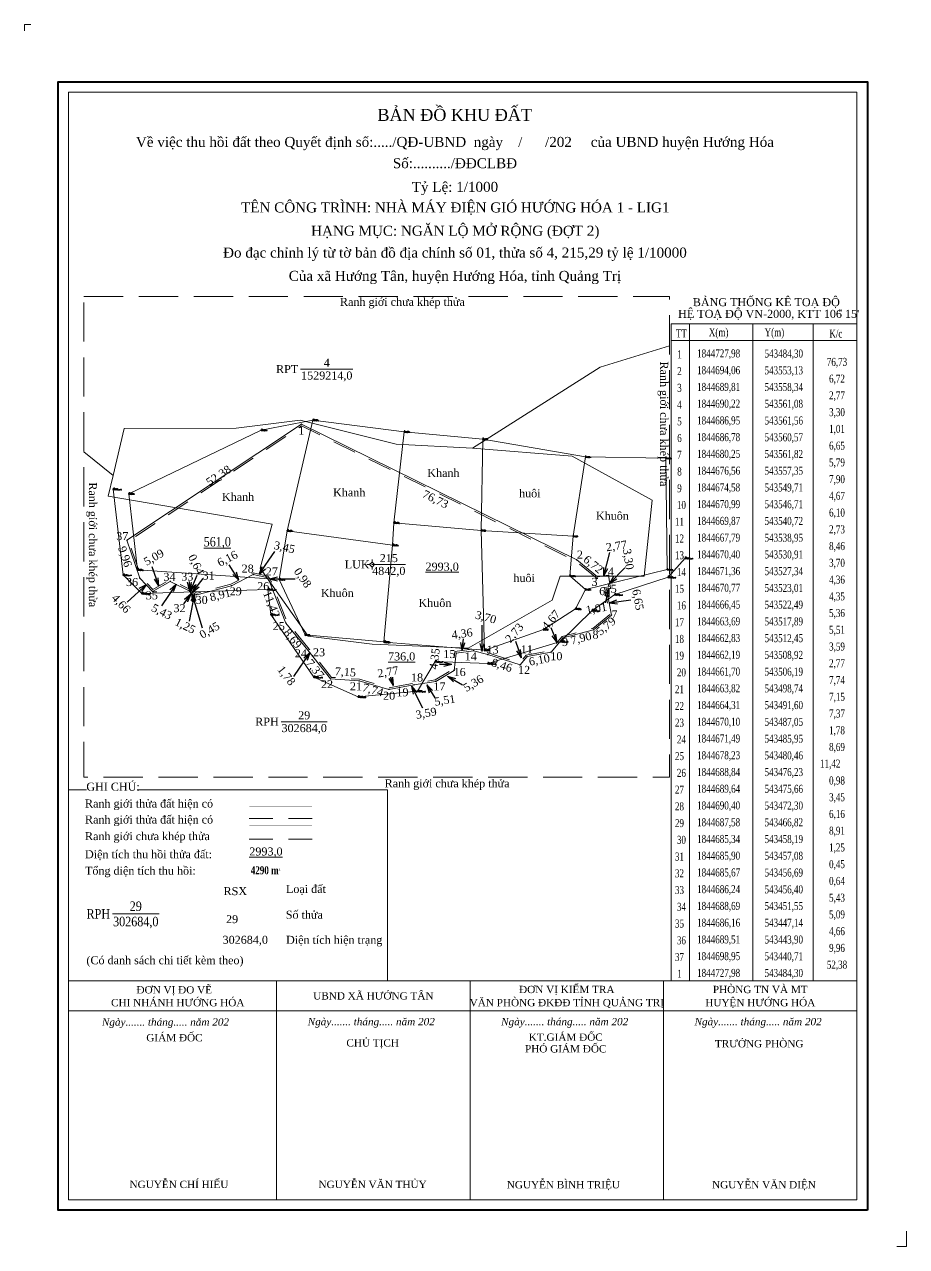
# Model space of a CAD drawing. Header units: metres. Extents: x 543415 to 543636, y 1844522 to 1844828.
import ezdxf
from ezdxf.enums import TextEntityAlignment as Align

# ---------------------------------------------------------------- set-up
doc = ezdxf.new("R2010")
doc.units = ezdxf.units.M
doc.header["$MEASUREMENT"] = 0
doc.linetypes.add('DGN Style 2', pattern=[9.806039, 5.883624, -3.922416])
doc.linetypes.add('DGN Style 3', pattern=[13.728455, 9.806039, -3.922416])
for name, color, linetype in [('Desp', 3, 'Continuous'), ('diem', 7, 'Continuous'), ('Elev', 1, 'Continuous'), ('Point', 2, 'Continuous')]:
    doc.layers.add(name, color=color, linetype=linetype)
for name, color, linetype, lineweight in [('Level 1', 7, 'Continuous', 0), ('Level 10', 7, 'Continuous', 0), ('Level 11', 7, 'Continuous', 0), ('Level 13', 7, 'Continuous', 0), ('Level 16', 7, 'Continuous', 0), ('Level 18', 7, 'Continuous', 0), ('Level 2', 7, 'Continuous', 0), ('Level 20', 7, 'Continuous', 0), ('Level 30', 7, 'Continuous', 0), ('Level 4', 7, 'Continuous', 0), ('Level 5', 7, 'Continuous', 0), ('Level 59', 7, 'Continuous', 0), ('Level 6', 7, 'Continuous', 0)]:
    doc.layers.add(name, color=color, linetype=linetype, lineweight=lineweight)
doc.styles.add('chu', font='Simplex')
doc.styles.get("Standard").update_dxf_attribs({"font": '', "height": 0.0015})
doc.styles.add('Style-Times New Roman', font='TIMES.TTF', dxfattribs={"width": 0.75})
doc.styles.add('Style-Times New Roman IF', font='TIMESI.TTF')
doc.styles.get('Standard').set_extended_font_data('.VnCourier NewH')
doc.dimstyles.get("Standard").update_dxf_attribs({"dimtxt": 0.18, "dimasz": 0.18, "dimexe": 0.18, "dimexo": 0.0625, "dimgap": 0.09, "dimtad": 0, "dimtih": 1, "dimtoh": 1, "dimdec": 4, "dimzin": 0, "dimdsep": 46, "dimtxsty": 'Standard', "dimcen": 0.09, "dimadec": 0, "dimazin": 0, "dimtfac": 1, "dimtdec": 4, "dimtofl": 0, "dimtmove": 0, "dimatfit": 3, "dimfxl": 0, "dimtolj": 1, "dimtzin": 0, "dimarcsym": 0})

# ---------------------------------------------------------------- blocks, each defined once
blk = doc.blocks.new('CENTRD_1')
at = {"layer": 'Level 11', "linetype": 'Continuous', "lineweight": 0}
h = blk.add_hatch(color=1, dxfattribs=at)
edge = h.paths.add_edge_path()
edge.add_arc((0, 0), 1.5, 0, 360)
at = {"layer": 'Level 11', "color": 1, "linetype": 'Continuous', "lineweight": 0}
for p, q in [((0, 6.2), (-6.3, 0)), ((0, 12.5), (0, 6.2)), ((6.2, 0), (0, 6.2)), ((-6.3, 0), (-12.5, 0)), ((-6.3, 0), (0, -6.3)), ((0, -6.3), (6.2, 0)), ((0, -6.3), (0, -12.5)), ((12.5, 0), (6.2, 0))]:
    blk.add_line(p, q, dxfattribs=at)
blk = doc.blocks.new('N_THUA_81')
at = {"layer": 'Level 13', "color": 2, "linetype": 'Continuous'}
blk.add_line((-4.57, 0), (6.94, 0), dxfattribs=at)
at = {"layer": 'Level 13', "color": 5, "linetype": 'Continuous', "style": 'Style-Times New Roman'}
blk.add_text('29', height=2, dxfattribs=at).set_placement((1.18, 1.6), align=Align.MIDDLE_CENTER)
at = {"layer": 'Level 2', "color": 3, "linetype": 'Continuous', "style": 'Style-Times New Roman'}
blk.add_text('RPH', height=2, dxfattribs=at).set_placement((-5.17, 0), align=Align.MIDDLE_RIGHT)
at = {"layer": 'Level 4', "color": 1, "linetype": 'Continuous', "style": 'Style-Times New Roman'}
blk.add_text('302684,0', height=2, dxfattribs=at).set_placement((1.18, -1.6), align=Align.MIDDLE_CENTER)
blk = doc.blocks.new('N_THUA_102')
at = {"layer": 'Level 13', "color": 2, "linetype": 'Continuous'}
blk.add_line((-2, 0), (6.41, 0), dxfattribs=at)
at = {"layer": 'Level 13', "color": 5, "linetype": 'Continuous', "style": 'Style-Times New Roman'}
blk.add_text('215', height=2, dxfattribs=at).set_placement((2.2, 1.6), align=Align.MIDDLE_CENTER)
at = {"layer": 'Level 2', "color": 3, "linetype": 'Continuous', "style": 'Style-Times New Roman'}
blk.add_text('LUK', height=2, dxfattribs=at).set_placement((-2.6, 0), align=Align.MIDDLE_RIGHT)
at = {"layer": 'Level 4', "color": 1, "linetype": 'Continuous', "style": 'Style-Times New Roman'}
blk.add_text('4842,0', height=2, dxfattribs=at).set_placement((2.2, -1.6), align=Align.MIDDLE_CENTER)
blk = doc.blocks.new('N_THUA_103')
at = {"layer": 'Level 13', "color": 2, "linetype": 'Continuous'}
blk.add_line((-6.23, 0), (6.84, 0), dxfattribs=at)
at = {"layer": 'Level 13', "color": 5, "linetype": 'Continuous', "style": 'Style-Times New Roman'}
blk.add_text('4', height=2, dxfattribs=at).set_placement((0.3, 1.6), align=Align.MIDDLE_CENTER)
at = {"layer": 'Level 2', "color": 3, "linetype": 'Continuous', "style": 'Style-Times New Roman'}
blk.add_text('RPT', height=2, dxfattribs=at).set_placement((-6.83, 0), align=Align.MIDDLE_RIGHT)
at = {"layer": 'Level 4', "color": 1, "linetype": 'Continuous', "style": 'Style-Times New Roman'}
blk.add_text('1529214,0', height=2, dxfattribs=at).set_placement((0.3, -1.6), align=Align.MIDDLE_CENTER)
blk = doc.blocks.new('TerminatorOpen_0.5')
at = {"color": 0, "linetype": 'ByBlock', "lineweight": -2}
for q in [(-1, 0.25), (-1, 0), (-1, -0.25)]:
    blk.add_line((0, 0), q, dxfattribs=at)
blk = doc.blocks.new('*U117')
at = {"layer": 'Level 5', "color": 5, "linetype": 'Continuous', "style": 'Style-Times New Roman'}
blk.add_text('%%u561,0%%U', height=9.164, dxfattribs=at).set_placement((-12.1, -2.3))
at = {"layer": 'Level 6', "color": 5, "linetype": 'Continuous', "style": 'Style-Times New Roman'}
blk.add_text('%%u561,0%%U', height=9.164, dxfattribs=at).set_placement((-12.1, -2.3))
blk = doc.blocks.new('*U118')
at = {"layer": 'Level 5', "color": 5, "linetype": 'Continuous', "style": 'Style-Times New Roman'}
blk.add_text('%%u736,0%%U', height=2, dxfattribs=at).set_placement((-2.33, -0.66))
at = {"layer": 'Level 6', "color": 5, "linetype": 'Continuous', "style": 'Style-Times New Roman'}
blk.add_text('%%u736,0%%U', height=2, dxfattribs=at).set_placement((-2.33, -0.66))
blk = doc.blocks.new('*U119')
at = {"layer": 'Level 5', "color": 5, "linetype": 'Continuous', "style": 'Style-Times New Roman'}
blk.add_text('%%u2993,0%%U', height=2, dxfattribs=at).set_placement((-2.85, -0.66))
at = {"layer": 'Level 6', "color": 5, "linetype": 'Continuous', "style": 'Style-Times New Roman'}
blk.add_text('%%u2993,0%%U', height=2, dxfattribs=at).set_placement((-2.85, -0.66))
blk = doc.blocks.new('*U120')
at = {"layer": 'Level 59', "color": 5, "linetype": 'Continuous', "lineweight": 0}
for p, q in [((-23.24, 78.38), (23.24, 78.38)), ((-23.24, 78.38), (-23.24, -85.79)), ((-18.59, 78.38), (-18.59, -85.79)), ((-2.77, 78.38), (-2.77, -85.79)), ((12.32, 78.38), (12.32, -85.79)), ((23.24, 78.38), (23.24, -85.79)), ((-23.24, 74.2), (23.24, 74.2)), ((-23.24, -85.79), (23.24, -85.79))]:
    blk.add_line(p, q, dxfattribs=at)
at = {"layer": 'Level 59', "color": 7, "linetype": 'Continuous', "lineweight": 0, "style": 'Style-Times New Roman'}
for s, height, p in [("HỆ TOẠ ĐỘ VN-2000, KTT 106 15'", 2, (-21.46, 81.87)), ('BẢNG THỐNG KÊ TOẠ ĐỘ', 2, (-17.79, 84.79)), ('o', 1, (18.78, 82.31))]:
    blk.add_text(s, height=height, dxfattribs=at).set_placement(p, align=Align.TOP_LEFT)
at = {"layer": 'Level 59', "color": 5, "linetype": 'Continuous', "lineweight": 0, "char_height": 2, "attachment_point": 5, "line_spacing_factor": 0.603865, "style": 'Style-Times New Roman'}
for s, insert in [(' TT', (-20.92, 75.96)), (' X(m)', (-11.62, 75.96)), (' Y(m)', (2.32, 75.96)), ('K/c', (17.96, 75.93)), (' 1', (-21.41, 70.75)), (' 1844727,98', (-11.62, 70.75)), (' 543484,30', (4.66, 70.72)), (' 2', (-21.41, 66.56)), (' 1844694,06', (-11.62, 66.56)), (' 543553,13', (4.66, 66.53)), (' 76,73', (17.96, 68.63)), (' 6,72', (17.96, 64.44)), (' 3', (-21.41, 62.38)), (' 1844689,81', (-11.62, 62.38)), (' 543558,34', (4.66, 62.35)), (' 2,77', (17.96, 60.26)), (' 4', (-21.41, 58.2)), (' 1844690,22', (-11.62, 58.2)), (' 543561,08', (4.66, 58.17)), (' 5', (-21.41, 54.01)), (' 1844686,95', (-11.62, 54.01)), (' 543561,56', (4.66, 53.98)), (' 3,30', (17.96, 56.08)), (' 1,01', (17.96, 51.89)), (' 6', (-21.41, 49.83)), (' 1844686,78', (-11.62, 49.83)), (' 543560,57', (4.66, 49.8)), (' 6,65', (17.96, 47.71)), (' 7', (-21.41, 45.65)), (' 1844680,25', (-11.62, 45.65)), (' 543561,82', (4.66, 45.62)), (' 5,79', (17.96, 43.53)), (' 8', (-21.41, 41.46)), (' 1844676,56', (-11.62, 41.46)), (' 543557,35', (4.66, 41.44)), (' 7,90', (17.96, 39.34)), (' 9', (-21.41, 37.28)), (' 1844674,58', (-11.62, 37.28)), (' 543549,71', (4.66, 37.25)), (' 10', (-20.92, 33.1)), (' 1844670,99', (-11.62, 33.1)), (' 543546,71', (4.66, 33.07)), (' 4,67', (17.96, 35.16)), (' 6,10', (17.96, 30.98)), (' 11', (-21.41, 28.91)), (' 1844669,87', (-11.62, 28.91)), (' 543540,72', (4.66, 28.89)), (' 2,73', (17.96, 26.79)), (' 12', (-21.41, 24.73)), (' 1844667,79', (-11.62, 24.73)), (' 543538,95', (4.66, 24.7)), (' 13', (-21.41, 20.55)), (' 1844670,40', (-11.62, 20.55)), (' 543530,91', (4.66, 20.52)), (' 8,46', (17.96, 22.61)), (' 3,70', (17.96, 18.43)), (' 14', (-20.92, 16.36)), (' 1844671,36', (-11.62, 16.36)), (' 543527,34', (4.66, 16.34)), (' 4,36', (17.96, 14.24)), (' 15', (-21.41, 12.18)), (' 1844670,77', (-11.62, 12.18)), (' 543523,01', (4.66, 12.15)), (' 1844666,45', (-11.62, 8)), (' 543522,49', (4.66, 7.97)), (' 4,35', (17.96, 10.06)), (' 16', (-20.92, 8)), (' 5,36', (17.96, 5.88)), (' 17', (-21.41, 3.81)), (' 1844663,69', (-11.62, 3.81)), (' 543517,89', (4.66, 3.79)), (' 18', (-21.41, -0.37)), (' 1844662,83', (-11.62, -0.37)), (' 543512,45', (4.66, -0.4)), (' 5,51', (17.96, 1.69)), (' 3,59', (17.96, -2.49)), (' 19', (-21.41, -4.55)), (' 1844662,19', (-11.62, -4.55)), (' 543508,92', (4.66, -4.58)), (' 2,77', (17.96, -6.67)), (' 20', (-20.92, -8.74)), (' 1844661,70', (-11.62, -8.74)), (' 543506,19', (4.66, -8.76)), (' 21', (-21.41, -12.92)), (' 1844663,82', (-11.62, -12.92)), (' 543498,74', (4.66, -12.95)), (' 7,74', (17.96, -10.86)), (' 7,15', (17.96, -15.04)), (' 22', (-21.41, -17.1)), (' 1844664,31', (-11.62, -17.1)), (' 543491,60', (4.66, -17.13)), (' 7,37', (17.96, -19.22)), (' 23', (-21.41, -21.29)), (' 1844670,10', (-11.62, -21.29)), (' 543487,05', (4.66, -21.31)), (' 1844671,49', (-11.62, -25.47)), (' 543485,95', (4.66, -25.5)), (' 1,78', (17.96, -23.41)), (' 24', (-20.92, -25.47)), (' 8,69', (17.96, -27.59)), (' 25', (-21.41, -29.65)), (' 1844678,23', (-11.62, -29.65)), (' 543480,46', (4.66, -29.68)), (' 11,42', (16.27, -31.74)), (' 26', (-20.92, -33.84)), (' 1844688,84', (-11.62, -33.84)), (' 543476,23', (4.66, -33.86)), (' 0,98', (17.96, -35.96)), (' 27', (-21.41, -38.02)), (' 1844689,64', (-11.62, -38.02)), (' 543475,66', (4.66, -38.05)), (' 3,45', (17.96, -40.14)), (' 28', (-21.41, -42.2)), (' 1844690,40', (-11.62, -42.2)), (' 543472,30', (4.66, -42.23)), (' 29', (-21.41, -46.39)), (' 1844687,58', (-11.62, -46.39)), (' 543466,82', (4.66, -46.41)), (' 6,16', (17.96, -44.32)), (' 8,91', (17.96, -48.51)), (' 30', (-20.92, -50.57)), (' 1844685,34', (-11.62, -50.57)), (' 543458,19', (4.66, -50.6)), (' 1,25', (17.96, -52.69)), (' 31', (-21.41, -54.75)), (' 1844685,90', (-11.62, -54.75)), (' 543457,08', (4.66, -54.78)), (' 32', (-21.41, -58.94)), (' 1844685,67', (-11.62, -58.94)), (' 543456,69', (4.66, -58.96)), (' 0,45', (17.96, -56.87)), (' 0,64', (17.96, -61.06)), (' 33', (-21.41, -63.12)), (' 1844686,24', (-11.62, -63.12)), (' 543456,40', (4.66, -63.15)), (' 5,43', (17.96, -65.24)), (' 34', (-20.92, -67.3)), (' 1844688,69', (-11.62, -67.3)), (' 543451,55', (4.66, -67.33)), (' 1844686,16', (-11.62, -71.49)), (' 5,09', (17.96, -69.42)), (' 35', (-21.41, -71.49)), (' 543447,14', (4.66, -71.51)), (' 4,66', (17.96, -73.61)), (' 36', (-20.92, -75.67)), (' 1844689,51', (-11.62, -75.67)), (' 543443,90', (4.66, -75.7)), (' 37', (-21.41, -79.85)), (' 1844698,95', (-11.62, -79.85)), (' 543440,71', (4.66, -79.88)), (' 9,96', (17.96, -77.79)), (' 52,38', (17.96, -81.97)), (' 1', (-21.41, -84.04)), (' 1844727,98', (-11.62, -84.04)), (' 543484,30', (4.66, -84.06))]:
    blk.add_mtext(s, dxfattribs=dict(at, insert=insert))
blk = doc.blocks.new('*U121')
at = {"layer": 'Level 5', "color": 5, "linetype": 'Continuous', "style": 'Style-Times New Roman'}
blk.add_text('%%u2993,0%%U', height=1.4352, dxfattribs=at).set_placement((-2.85, -0.66))
at = {"layer": 'Level 6', "color": 5, "linetype": 'Continuous', "style": 'Style-Times New Roman'}
blk.add_text('%%u2993,0%%U', height=1.4352, dxfattribs=at).set_placement((-2.85, -0.66))
blk = doc.blocks.new('N_THUA_104')
at = {"layer": 'Level 59', "color": 250, "linetype": 'Continuous', "lineweight": 0}
blk.add_line((-23.3, 0), (34.3, 0), dxfattribs=at)
at = {"layer": 'Level 59', "color": 250, "linetype": 'Continuous', "lineweight": 0, "style": 'Style-Times New Roman'}
for s, p in [('29', (5.5, 8)), ('302684,0', (5.5, -8))]:
    blk.add_text(s, height=9.91, dxfattribs=at).set_placement(p, align=Align.MIDDLE_CENTER)
blk.add_text('RPH', height=9.91, dxfattribs=at).set_placement((-26.3, 0), align=Align.MIDDLE_RIGHT)
blk = doc.blocks.new('nutdiem')
at = {"layer": 'diem', "const_width": 0.129}
blk.add_lwpolyline([(-0.1, 0, 1), (0.1, 0, 1)], format="xyb", close=True, dxfattribs=at)
at = {"layer": 'diem'}
blk.add_point((0, 0), dxfattribs=at)

msp = doc.modelspace()

# ---------------------------------------------------------------- hatches: boundary and pattern name
at = {"layer": 'Level 20', "linetype": 'Continuous', "lineweight": 0}
h = msp.add_hatch(color=1, dxfattribs=at)
edge = h.paths.add_edge_path()
edge.add_arc((543484.3, 1844727.98), 0.2, 0, 360)
h = msp.add_hatch(color=1, dxfattribs=at)
edge = h.paths.add_edge_path()
edge.add_arc((543440.71, 1844698.95), 0.2, 0, 360)
h = msp.add_hatch(color=1, dxfattribs=at)
edge = h.paths.add_edge_path()
edge.add_arc((543553.13, 1844694.06), 0.2, 0, 360)
h = msp.add_hatch(color=1, dxfattribs=at)
edge = h.paths.add_edge_path()
edge.add_arc((543443.9, 1844689.51), 0.2, 0, 360)
h = msp.add_hatch(color=1, dxfattribs=at)
edge = h.paths.add_edge_path()
edge.add_arc((543472.3, 1844690.4), 0.2, 0, 360)
h = msp.add_hatch(color=1, dxfattribs=at)
edge = h.paths.add_edge_path()
edge.add_arc((543475.66, 1844689.64), 0.2, 0, 360)
h = msp.add_hatch(color=1, dxfattribs=at)
edge = h.paths.add_edge_path()
edge.add_arc((543558.34, 1844689.81), 0.2, 0, 360)
h = msp.add_hatch(color=1, dxfattribs=at)
edge = h.paths.add_edge_path()
edge.add_arc((543561.08, 1844690.22), 0.2, 0, 360)
h = msp.add_hatch(color=1, dxfattribs=at)
edge = h.paths.add_edge_path()
edge.add_arc((543447.14, 1844686.16), 0.2, 0, 360)
h = msp.add_hatch(color=1, dxfattribs=at)
edge = h.paths.add_edge_path()
edge.add_arc((543451.55, 1844688.69), 0.2, 0, 360)
h = msp.add_hatch(color=1, dxfattribs=at)
edge = h.paths.add_edge_path()
edge.add_arc((543456.4, 1844686.24), 0.2, 0, 360)
h = msp.add_hatch(color=1, dxfattribs=at)
edge = h.paths.add_edge_path()
edge.add_arc((543466.82, 1844687.58), 0.2, 0, 360)
h = msp.add_hatch(color=1, dxfattribs=at)
edge = h.paths.add_edge_path()
edge.add_arc((543476.23, 1844688.84), 0.2, 0, 360)
h = msp.add_hatch(color=1, dxfattribs=at)
edge = h.paths.add_edge_path()
edge.add_arc((543560.57, 1844686.78), 0.2, 0, 360)
h = msp.add_hatch(color=1, dxfattribs=at)
edge = h.paths.add_edge_path()
edge.add_arc((543561.56, 1844686.95), 0.2, 0, 360)
h = msp.add_hatch(color=1, dxfattribs=at)
edge = h.paths.add_edge_path()
edge.add_arc((543456.69, 1844685.67), 0.2, 0, 360)
h = msp.add_hatch(color=1, dxfattribs=at)
edge = h.paths.add_edge_path()
edge.add_arc((543457.08, 1844685.9), 0.2, 0, 360)
h = msp.add_hatch(color=1, dxfattribs=at)
edge = h.paths.add_edge_path()
edge.add_arc((543458.19, 1844685.34), 0.2, 0, 360)
h = msp.add_hatch(color=1, dxfattribs=at)
edge = h.paths.add_edge_path()
edge.add_arc((543561.82, 1844680.25), 0.2, 0, 360)
h = msp.add_hatch(color=1, dxfattribs=at)
edge = h.paths.add_edge_path()
edge.add_arc((543561.82, 1844680.25), 0.2, 0, 360)
h = msp.add_hatch(color=1, dxfattribs=at)
edge = h.paths.add_edge_path()
edge.add_arc((543480.46, 1844678.23), 0.2, 0, 360)
h = msp.add_hatch(color=1, dxfattribs=at)
edge = h.paths.add_edge_path()
edge.add_arc((543549.71, 1844674.58), 0.2, 0, 360)
h = msp.add_hatch(color=1, dxfattribs=at)
edge = h.paths.add_edge_path()
edge.add_arc((543557.35, 1844676.56), 0.2, 0, 360)
h = msp.add_hatch(color=1, dxfattribs=at)
edge = h.paths.add_edge_path()
edge.add_arc((543485.95, 1844671.49), 0.2, 0, 360)
h = msp.add_hatch(color=1, dxfattribs=at)
edge = h.paths.add_edge_path()
edge.add_arc((543527.34, 1844671.36), 0.2, 0, 360)
h = msp.add_hatch(color=1, dxfattribs=at)
edge = h.paths.add_edge_path()
edge.add_arc((543546.71, 1844670.99), 0.2, 0, 360)
h = msp.add_hatch(color=1, dxfattribs=at)
edge = h.paths.add_edge_path()
edge.add_arc((543487.05, 1844670.1), 0.2, 0, 360)
h = msp.add_hatch(color=1, dxfattribs=at)
edge = h.paths.add_edge_path()
edge.add_arc((543523.01, 1844670.77), 0.2, 0, 360)
h = msp.add_hatch(color=1, dxfattribs=at)
edge = h.paths.add_edge_path()
edge.add_arc((543530.91, 1844670.4), 0.2, 0, 360)
h = msp.add_hatch(color=1, dxfattribs=at)
edge = h.paths.add_edge_path()
edge.add_arc((543538.95, 1844667.79), 0.2, 0, 360)
h = msp.add_hatch(color=1, dxfattribs=at)
edge = h.paths.add_edge_path()
edge.add_arc((543540.72, 1844669.87), 0.2, 0, 360)
h = msp.add_hatch(color=1, dxfattribs=at)
edge = h.paths.add_edge_path()
edge.add_arc((543522.49, 1844666.45), 0.2, 0, 360)
h = msp.add_hatch(color=1, dxfattribs=at)
edge = h.paths.add_edge_path()
edge.add_arc((543491.6, 1844664.31), 0.2, 0, 360)
h = msp.add_hatch(color=1, dxfattribs=at)
edge = h.paths.add_edge_path()
edge.add_arc((543498.74, 1844663.82), 0.2, 0, 360)
h = msp.add_hatch(color=1, dxfattribs=at)
edge = h.paths.add_edge_path()
edge.add_arc((543506.19, 1844661.7), 0.2, 0, 360)
h = msp.add_hatch(color=1, dxfattribs=at)
edge = h.paths.add_edge_path()
edge.add_arc((543508.92, 1844662.19), 0.2, 0, 360)
h = msp.add_hatch(color=1, dxfattribs=at)
edge = h.paths.add_edge_path()
edge.add_arc((543512.45, 1844662.83), 0.2, 0, 360)
h = msp.add_hatch(color=1, dxfattribs=at)
edge = h.paths.add_edge_path()
edge.add_arc((543517.89, 1844663.69), 0.2, 0, 360)

# ---------------------------------------------------------------- linework, layer by layer
at = {"layer": 'Elev', "color": 40, "linetype": 'Continuous', "lineweight": 0}
for p, q in [((543487.18, 1844728.99, 739.8), (543510.03, 1844726.07, 739.8)), ((543529.66, 1844724.24, 739.8), (543555.29, 1844719.77, 740.83)), ((543555.28, 1844719.77, 739.8), (543552.21, 1844699.96, 739.8)), ((543507.4, 1844703.35, 739.8), (543529.24, 1844701.42, 739.8)), ((543478.78, 1844689.15, 739.8), (543480.79, 1844701.32, 739.8)), ((543530.05, 1844671.52, 739.8), (543529.24, 1844701.42, 739.8)), ((543504.93, 1844673.56, 739.8), (543507.12, 1844697.75, 739.8)), ((543552.85, 1844681.84, 739.8), (543555.28, 1844686.69, 739.8))]:
    msp.add_line(p, q, dxfattribs=at)
at = {"layer": 'Elev', "color": 2, "linetype": 'Continuous', "lineweight": 0, "elevation": 739.8}
for points in [[(543553.25, 1844682.03), (543552.85, 1844681.84), (543544.8, 1844676.69), (543530.21, 1844671.47), (543530.05, 1844671.52), (543505.09, 1844673.51), (543505.09, 1844673.51), (543504.93, 1844673.56), (543485.23, 1844675.3), (543478.78, 1844689.15), (543443.32, 1844691.58), (543441.16, 1844710.59), (543474.3, 1844726.5), (543487.18, 1844728.99), (543480.79, 1844701.32), (543507.12, 1844697.75), (543507.4, 1844703.35), (543510.03, 1844726.07), (543529.66, 1844724.24), (543529.24, 1844701.42), (543552.21, 1844699.96), (543551.42, 1844690.06), (543555.28, 1844686.69), (543575.75, 1844691.61), (543575.39, 1844719.45), (543555.28, 1844719.77)], [(543437.27, 1844711.74), (543439.75, 1844690.28), (543444.44, 1844685.68), (543475.92, 1844686.68), (543476.67, 1844680.4), (543487.44, 1844664.77), (543498.51, 1844659.86), (543513.37, 1844661.27), (543517.73, 1844668.66), (543530.89, 1844668.19), (543549.03, 1844673.7), (543556.97, 1844681.43), (543562.62, 1844685.38), (543575.97, 1844689.75), (543580.23, 1844694.49), (543580.14, 1844694.45)]]:
    msp.add_lwpolyline(points, dxfattribs=at)
at = {"layer": 'Level 1', "color": 7, "linetype": 'DGN Style 2', "flags": 128}
msp.add_lwpolyline([(543561.38, 1844680.41), (543557.17, 1844676.93), (543549.48, 1844674.94), (543546.5, 1844671.36), (543540.5, 1844670.24), (543538.82, 1844668.25), (543531.02, 1844670.79), (543527.36, 1844671.77), (543522.65, 1844671.13), (543522.11, 1844666.69), (543517.75, 1844664.07), (543512.38, 1844663.23), (543508.85, 1844662.58), (543506.21, 1844662.11), (543498.81, 1844664.22), (543491.81, 1844664.7), (543487.37, 1844670.35), (543486.26, 1844671.74), (543480.81, 1844678.44), (543476.58, 1844689.04), (543475.9, 1844690), (543472.24, 1844690.83), (543466.67, 1844687.96), (543458.24, 1844685.77), (543457.06, 1844686.36), (543456.85, 1844686.24), (543456.7, 1844686.54), (543451.54, 1844689.15), (543447.21, 1844686.67), (543444.25, 1844689.73), (543441.19, 1844698.78), (543484.33, 1844727.52), (543552.91, 1844693.72), (543558.22, 1844689.39), (543560.74, 1844689.76), (543561.11, 1844687.28), (543560.1, 1844687.11), (543561.38, 1844680.41)], close=True, dxfattribs=at)
at = {"layer": 'Level 10', "color": 7, "linetype": 'Continuous', "flags": 128}
for points in [[(543437.23, 1844715.15), (543440.04, 1844726.92), (543468, 1844727), (543484, 1844729), (543508, 1844723), (543527.04, 1844722)], [(543527.04, 1844722), (543552, 1844720), (543572, 1844709), (543570, 1844690), (543549, 1844690), (543547, 1844684), (543526, 1844672), (543502, 1844673), (543486, 1844675), (543474, 1844692), (543477, 1844703), (543436, 1844710), (543437.23, 1844715.15)]]:
    msp.add_lwpolyline(points, dxfattribs=at)
at = {"layer": 'Level 16', "color": 7, "linetype": 'DGN Style 2', "lineweight": 0}
msp.add_line((543471.3, 1844624.27), (543486.99, 1844624.27), dxfattribs=at)
at = {"layer": 'Level 16', "color": 7, "linetype": 'DGN Style 3', "lineweight": 0, "flags": 128}
msp.add_lwpolyline([(543429.97, 1844759.88), (543576.32, 1844759.88), (543576.32, 1844639.74), (543429.97, 1844639.74), (543429.97, 1844759.88)], close=True, dxfattribs=at)
at = {"layer": 'Level 16', "color": 7, "linetype": 'Continuous', "lineweight": 0, "flags": 128}
for points in [[(543576.32, 1844747.55), (543558.96, 1844742.24), (543527.04, 1844722)], [(543437.23, 1844715.15), (543429.97, 1844721.08)]]:
    msp.add_lwpolyline(points, dxfattribs=at)
at = {"layer": 'Level 2', "color": 3, "linetype": 'Continuous', "lineweight": 0, "flags": 128}
for points in [[(543415.09, 1844826.22), (543415.09, 1844827.84), (543416.71, 1844827.84)], [(543635.56, 1844526.28), (543635.56, 1844522.47), (543633.15, 1844522.47)]]:
    msp.add_lwpolyline(points, dxfattribs=at)
at = {"layer": 'Level 30', "color": 1, "flags": 128}
msp.add_lwpolyline([(543561.82, 1844680.25), (543560.57, 1844686.78), (543561.56, 1844686.95), (543561.08, 1844690.22), (543558.34, 1844689.81), (543553.13, 1844694.06), (543484.3, 1844727.98), (543440.71, 1844698.95), (543443.9, 1844689.51), (543447.14, 1844686.16), (543451.55, 1844688.69), (543456.4, 1844686.24), (543456.69, 1844685.67), (543457.08, 1844685.9), (543458.19, 1844685.34), (543466.82, 1844687.58), (543472.3, 1844690.4), (543475.66, 1844689.64), (543476.23, 1844688.84), (543480.46, 1844678.23), (543485.95, 1844671.49), (543491.6, 1844664.31), (543498.74, 1844663.82), (543506.19, 1844661.7), (543512.45, 1844662.83), (543517.89, 1844663.69), (543522.49, 1844666.45), (543523.01, 1844670.77), (543527.34, 1844671.36), (543530.91, 1844670.4), (543538.95, 1844667.79), (543540.72, 1844669.87), (543546.71, 1844670.99), (543549.71, 1844674.58), (543557.35, 1844676.56), (543561.82, 1844680.25)], dxfattribs=at)
at = {"layer": 'Level 59', "color": 250, "linetype": 'Continuous', "lineweight": 0}
for p, q in [((543426.11, 1844636.6), (543430.57, 1844636.6)), ((543443.26, 1844636.6), (543505.82, 1844636.6)), ((543505.82, 1844588.87), (543505.82, 1844636.6)), ((543426.11, 1844588.87), (543426.11, 1844628.61))]:
    msp.add_line(p, q, dxfattribs=at)
at = {"layer": 'Level 59', "color": 250, "linetype": 'DGN Style 2', "lineweight": 13}
msp.add_line((543471.3, 1844629.43), (543486.99, 1844629.43), dxfattribs=at)
at = {"layer": 'Level 59', "color": 250}
for p, q in [((543426.12, 1844588.87), (543623.17, 1844588.87)), ((543426.12, 1844544.49), (543426.12, 1844588.87)), ((543478.13, 1844534.15), (543478.13, 1844588.87)), ((543478.13, 1844588.87), (543526.48, 1844588.87)), ((543526.48, 1844544.49), (543526.48, 1844588.87)), ((543526.48, 1844534.15), (543526.48, 1844588.87)), ((543526.48, 1844588.87), (543623.17, 1844588.87)), ((543574.82, 1844544.49), (543574.82, 1844588.87)), ((543574.82, 1844534.15), (543574.82, 1844588.87)), ((543426.12, 1844581.36), (543478.13, 1844581.36)), ((543478.13, 1844581.36), (543526.48, 1844581.36)), ((543526.48, 1844581.36), (543574.82, 1844581.36)), ((543574.82, 1844581.36), (543623.17, 1844581.36))]:
    msp.add_line(p, q, dxfattribs=at)
at = {"layer": 'Level 59', "color": 250, "linetype": 'Continuous', "lineweight": 40, "flags": 128}
msp.add_lwpolyline([(543625.78, 1844531.57), (543423.5, 1844531.57), (543423.5, 1844813.49), (543625.78, 1844813.49), (543625.78, 1844531.57)], close=True, dxfattribs=at)
msp.add_lwpolyline([(543625.78, 1844531.57), (543423.5, 1844531.57), (543423.5, 1844813.49), (543625.78, 1844813.49), (543625.78, 1844531.57)], close=True, dxfattribs=at)
at = {"layer": 'Level 59', "color": 250, "linetype": 'Continuous', "lineweight": 13, "flags": 128}
msp.add_lwpolyline([(543623.17, 1844534.15), (543426.11, 1844534.15), (543426.11, 1844810.91), (543623.17, 1844810.91), (543623.17, 1844534.15)], close=True, dxfattribs=at)
at = {"layer": 'Level 59', "color": 250, "linetype": 'Continuous', "lineweight": 0, "ltscale": 0.04288, "const_width": 0.107, "flags": 128}
for points in [[(543471.3, 1844632.41), (543486.99, 1844632.41)], [(543471.3, 1844627.6), (543486.99, 1844627.6)]]:
    msp.add_lwpolyline(points, dxfattribs=at)

# ---------------------------------------------------------------- block references
at = {"layer": 'diem', "xscale": 0.25, "yscale": 0.25, "zscale": 0.25}
for p in [(543474.3, 1844726.5, 739.88), (543487.18, 1844728.99, 740.07), (543510.03, 1844726.07, 741.1), (543529.66, 1844724.24, 741.56), (543555.28, 1844719.77, 740.83), (543575.39, 1844719.45, 741.94), (543437.27, 1844711.74, 739.8), (543441.16, 1844710.59, 740.38), (543507.4, 1844703.35, 740.48), (543480.79, 1844701.32, 740.52), (543529.24, 1844701.42, 740.67), (543552.21, 1844699.96, 740.93), (543507.12, 1844697.75, 740.17), (543580.23, 1844694.49, 741.89), (543439.75, 1844690.28, 741.96), (543443.32, 1844691.58, 742.54), (543551.42, 1844690.06, 740.98), (543575.75, 1844691.61, 742.42), (543575.97, 1844689.75, 742.71), (543475.92, 1844686.68, 742.49), (543478.78, 1844689.15, 741.95), (543555.28, 1844686.69, 741.65), (543444.44, 1844685.68, 742.05), (543562.62, 1844685.38, 744.34), (543476.67, 1844680.4, 743.98), (543552.85, 1844681.84, 741.07), (543556.97, 1844681.43, 743.16), (543485.23, 1844675.3, 742.29), (543544.8, 1844676.69, 740.84), (543504.93, 1844673.56, 740.79), (543505.09, 1844673.51, 740.71), (543505.09, 1844673.51, 740.71), (543530.05, 1844671.52, 741.65), (543530.21, 1844671.47, 741.72), (543549.03, 1844673.7, 743.21), (543517.73, 1844668.66, 743.12), (543530.89, 1844668.19, 742.78), (543487.44, 1844664.77, 746.05), (543498.51, 1844659.86, 745.54), (543513.37, 1844661.27, 745.73)]:
    msp.add_blockref('nutdiem', p, dxfattribs=at)
at = {"layer": 'Level 11', "color": 1, "linetype": 'Continuous', "lineweight": 0, "xscale": 0.1, "yscale": 0.1, "zscale": 0.1}
msp.add_blockref('CENTRD_1', (543501.96, 1844692.9), dxfattribs=at)
at = {"layer": 'Level 16', "color": 7, "linetype": 'Continuous', "lineweight": 0, "xscale": 2, "yscale": 2, "zscale": 2}
for p, rotation in [((543456.33, 1844686.5), 270), ((543561.15, 1844686.88), 75.76289591408549), ((543456.69, 1844685.47), 52.8181789017693), ((543548.23, 1844673.44), 292.3395686765004), ((543524.46, 1844671.37), 263.3835211441995), ((543507.36, 1844662.68), 289.6398273487991), ((543515.64, 1844662.82), 121.8333826749203)]:
    msp.add_blockref('TerminatorOpen_0.5', p, dxfattribs=dict(at, rotation=rotation))
msp.add_blockref('TerminatorOpen_0.5', (543521.92, 1844667.95), dxfattribs=at)
at = {"layer": 'Level 2', "color": 3, "linetype": 'Continuous'}
for name, p in [('N_THUA_103', (543490.35, 1844741.72)), ('N_THUA_102', (543503.96, 1844692.9)), ('N_THUA_81', (543483.83, 1844653.62))]:
    msp.add_blockref(name, p, dxfattribs=at)
at = {"layer": 'Level 5', "color": 5, "linetype": 'Continuous', "xscale": 0.2182359156663005, "yscale": 0.258396085311639, "zscale": 0.2182359156663005}
msp.add_blockref('*U117', (543462.53, 1844698.01), dxfattribs=at)
at = {"layer": 'Level 5', "color": 5, "linetype": 'Continuous'}
msp.add_blockref('*U118', (543508.3, 1844669.59), dxfattribs=at)
at = {"layer": 'Level 59', "color": 5, "linetype": 'Continuous', "lineweight": 0}
msp.add_blockref('*U120', (543599.93, 1844674.66), dxfattribs=at)
at = {"layer": 'Level 59', "color": 250, "linetype": 'Continuous', "lineweight": 0, "xscale": 0.2019125810315778, "yscale": 0.2390689009846848, "zscale": 0.2019125810315778}
msp.add_blockref('N_THUA_104', (543441.81, 1844605.6), dxfattribs=at)
at = {"layer": 'Level 6', "color": 5, "linetype": 'Continuous'}
msp.add_blockref('*U119', (543518.19, 1844692.03), dxfattribs=at)
at = {"layer": 'Level 6', "color": 5, "linetype": 'Continuous', "xscale": 1.393510055013146, "yscale": 1.393510055013146, "zscale": 1.393510055013146}
msp.add_blockref('*U121', (543475.27, 1844621.11), dxfattribs=at)

# ---------------------------------------------------------------- texts
at = {"layer": 'Desp', "style": 'chu', "width": 0.7}
for s, p in [('Nl khanh6', (543474.3, 1844726.5, 739.88)), ('Nl khanh5', (543487.18, 1844728.99, 740.07)), ('Nl khanh1', (543510.03, 1844726.07, 741.1)), ('Nl huoi3', (543529.66, 1844724.24, 741.56)), ('Nl khuon1', (543555.28, 1844719.77, 740.83)), ('Nl khuon2', (543575.39, 1844719.45, 741.94)), ('Nl chung ba16', (543437.27, 1844711.74, 739.8)), ('Nl khanh7', (543441.16, 1844710.59, 740.38)), ('Nl khanh2', (543507.4, 1844703.35, 740.48)), ('Nl khanh4', (543480.79, 1844701.32, 740.52)), ('Nl huoi2', (543529.24, 1844701.42, 740.67)), ('Nl huoi1', (543552.21, 1844699.96, 740.93)), ('Nl khanh3', (543507.12, 1844697.75, 740.17)), ('Nl chung ba1', (543580.23, 1844694.49, 741.89)), ('Nl chung ba14', (543439.75, 1844690.28, 741.96)), ('Nl khanh8', (543443.32, 1844691.58, 742.54)), ('Nl khuon5', (543551.42, 1844690.06, 740.98)), ('Nl khuon3', (543575.75, 1844691.61, 742.42)), ('Nl chung ba2', (543575.97, 1844689.75, 742.71)), ('Nl chung ba12', (543475.92, 1844686.68, 742.49)), ('Nl khanh9', (543478.78, 1844689.15, 741.95)), ('Nl khuon4', (543555.28, 1844686.69, 741.65)), ('Nl chung ba13', (543444.44, 1844685.68, 742.05)), ('Nl chung ba3', (543562.62, 1844685.38, 744.34)), ('Nl chung ba11', (543476.67, 1844680.4, 743.98)), ('Nl huoi23', (543552.85, 1844681.84, 741.07)), ('Nl chung ba4', (543556.97, 1844681.43, 743.16)), ('Nl khuon', (543485.23, 1844675.3, 742.29)), ('Nl huoi2', (543544.8, 1844676.69, 740.84)), ('Nl khuon2', (543504.93, 1844673.56, 740.79)), ('Nl khuon2', (543505.09, 1844673.51, 740.71)), ('Nl khuon2', (543505.09, 1844673.51, 740.71)), ('Nl huoi', (543530.05, 1844671.52, 741.65)), ('Nl chung ba5', (543549.03, 1844673.7, 743.21)), ('Nl chung ba7', (543517.73, 1844668.66, 743.12)), ('Nl chung ba6', (543530.89, 1844668.19, 742.78)), ('Nl chung ba10', (543487.44, 1844664.77, 746.05)), ('Nl chung ba9', (543498.51, 1844659.86, 745.54)), ('Nl chung ba8', (543513.37, 1844661.27, 745.73))]:
    msp.add_text(s, height=0.25, dxfattribs=at).set_placement(p, align=Align.TOP_LEFT)
at = {"layer": 'Elev', "style": 'chu', "width": 0.7}
for s, p in [('740.066', (543487.18, 1844728.99, 740.07)), ('739.885', (543474.3, 1844726.5, 739.88)), ('741.096', (543510.03, 1844726.07, 741.1)), ('741.560', (543529.66, 1844724.24, 741.56)), ('740.825', (543555.28, 1844719.77, 740.83)), ('741.943', (543575.39, 1844719.45, 741.94)), ('739.804', (543437.27, 1844711.74, 739.8)), ('740.376', (543441.16, 1844710.59, 740.38)), ('740.478', (543507.4, 1844703.35, 740.48)), ('740.520', (543480.79, 1844701.32, 740.52)), ('740.674', (543529.24, 1844701.42, 740.67)), ('740.926', (543552.21, 1844699.96, 740.93)), ('740.175', (543507.12, 1844697.75, 740.17)), ('741.887', (543580.23, 1844694.49, 741.89)), ('741.961', (543439.75, 1844690.28, 741.96)), ('742.536', (543443.32, 1844691.58, 742.54)), ('740.978', (543551.42, 1844690.06, 740.98)), ('742.421', (543575.75, 1844691.61, 742.42)), ('742.712', (543575.97, 1844689.75, 742.71)), ('742.489', (543475.92, 1844686.68, 742.49)), ('741.945', (543478.78, 1844689.15, 741.95)), ('741.647', (543555.28, 1844686.69, 741.65)), ('742.055', (543444.44, 1844685.68, 742.05)), ('744.342', (543562.62, 1844685.38, 744.34)), ('743.984', (543476.67, 1844680.4, 743.98)), ('741.074', (543552.85, 1844681.84, 741.07)), ('743.160', (543556.97, 1844681.43, 743.16)), ('742.293', (543485.23, 1844675.3, 742.29)), ('740.843', (543544.8, 1844676.69, 740.84)), ('740.794', (543504.93, 1844673.56, 740.79)), ('740.707', (543505.09, 1844673.51, 740.71)), ('740.707', (543505.09, 1844673.51, 740.71)), ('741.650', (543530.05, 1844671.52, 741.65)), ('741.717', (543530.21, 1844671.47, 741.72)), ('743.211', (543549.03, 1844673.7, 743.21)), ('743.124', (543517.73, 1844668.66, 743.12)), ('742.780', (543530.89, 1844668.19, 742.78)), ('746.055', (543487.44, 1844664.77, 746.05)), ('745.539', (543498.51, 1844659.86, 745.54)), ('745.731', (543513.37, 1844661.27, 745.73))]:
    msp.add_text(s, height=0.25, dxfattribs=at).set_placement(p, align=Align.MIDDLE_LEFT)
at = {"layer": 'Level 16', "color": 7, "linetype": 'DGN Style 2', "lineweight": 0, "style": 'Style-Times New Roman'}
for p in [(543509.56, 1844757.53), (543520.73, 1844637.21)]:
    msp.add_text('Ranh giới chưa khép thửa', height=2, dxfattribs=at).set_placement(p, align=Align.CENTER)
for p in [(543573.98, 1844728.02), (543431.19, 1844697.81)]:
    msp.add_text('Ranh giới chưa khép thửa', height=2, rotation=270, dxfattribs=at).set_placement(p, align=Align.CENTER)
at = {"layer": 'Level 18', "color": 7, "linetype": 'Continuous', "lineweight": 0, "style": 'Style-Times New Roman'}
for s, rotation, p in [('52,38', 33.6615, (543463.61, 1844715.13)), ('76,73', 333.7626, (543517.83, 1844709.22)), ('3,45', 347.2944, (543480.08, 1844697.22)), ('2,77', 8.4344, (543563.05, 1844697.56)), ('9,96', 288.6764, (543440.27, 1844694.87)), ('5,09', 29.83, (543447.43, 1844694.72)), ('6,16', 27.2464, (543465.82, 1844694.39)), ('3,30', 278.3843, (543566.04, 1844694.24)), ('0,64', 296.8618, (543458.03, 1844692.92)), ('6,72', 320.837, (543557.27, 1844692.93)), ('0,98', 305.2218, (543484.65, 1844689.58)), ('8,91', 14.5554, (543464.01, 1844685.31)), ('6,65', 280.8638, (543568.45, 1844684.11)), ('4,66', 314.0544, (543439.26, 1844683.16)), ('11,42', 291.7488, (543476.88, 1844683)), ('1,01', 9.6289, (543558.04, 1844681.92)), ('5,43', 333.1963, (543449.42, 1844681.12)), ('3,70', 344.9533, (543530.41, 1844679.73)), ('4,67', 50.1739, (543546.67, 1844679.08)), ('1,25', 333.3013, (543455.3, 1844677.59)), ('0,45', 30.6782, (543461.34, 1844676.49)), ('2,73', 49.6846, (543537.52, 1844675.84)), ('5,79', 39.52, (543560.45, 1844677.5)), ('8,69', 309.1362, (543482.16, 1844674.38)), ('4,36', 7.7733, (543524.47, 1844675.64)), ('7,90', 14.5194, (543554.2, 1844674.5)), ('4,35', 83.0338, (543517.59, 1844669.35)), ('7,37', 308.2382, (543487.75, 1844666.79)), ('8,46', 342.0183, (543534.43, 1844667.74)), ('6,10', 10.5803, (543543.78, 1844669.08)), ('1,78', 308.2382, (543480.6, 1844665.14)), ('7,15', 356.0712, (543495.31, 1844666.06)), ('2,77', 10.2324, (543505.96, 1844666.09)), ('5,36', 30.9964, (543527.28, 1844663.23)), ('7,74', 344.1105, (543502.22, 1844661.58)), ('5,51', 8.9783, (543520.16, 1844659)), ('3,59', 10.2324, (543515.49, 1844655.77))]:
    msp.add_text(s, height=2, rotation=rotation, dxfattribs=at).set_placement(p, align=Align.MIDDLE_CENTER)
at = {"layer": 'Level 20', "color": 5, "linetype": 'Continuous', "lineweight": 0, "style": 'Style-Times New Roman'}
for s, p in [('1', (543484.3, 1844726.35)), ('Khanh', (543519.81, 1844715.77)), ('Khanh', (543468.48, 1844709.8)), ('Khanh', (543496.27, 1844710.92)), ('huôi', (543541.4, 1844710.68)), ('Khuôn', (543562.03, 1844705.08)), ('37', (543439.55, 1844699.99)), ('2', (543553.92, 1844695.36)), ('28', (543470.89, 1844691.88)), ('36', (543442, 1844688.51)), ('34', (543451.34, 1844689.8)), ('33', (543455.8, 1844689.88)), ('31', (543461.12, 1844690.14)), ('27', (543476.92, 1844691.15)), ('huôi', (543539.99, 1844689.51)), ('3', (543557.58, 1844688.55)), ('4', (543561.68, 1844691.15)), ('29', (543467.91, 1844686.19)), ('26', (543474.78, 1844687.5)), ('Khuôn', (543493.28, 1844685.78)), ('6', (543559.5, 1844686.24)), ('5', (543562.38, 1844686.84)), ('35', (543446.94, 1844685.2)), ('30', (543459.39, 1844684.05)), ('Khuôn', (543517.69, 1844683.29)), ('32', (543453.85, 1844681.99)), ('7', (543562.54, 1844680.44)), ('25', (543478.66, 1844677.5)), ('9', (543550.22, 1844673.52)), ('8', (543557.82, 1844675.36)), ('24', (543484.19, 1844670.69)), ('23', (543488.72, 1844670.98)), ('15', (543521.27, 1844670.52)), ('13', (543532.09, 1844671.6)), ('11', (543540.65, 1844671.71)), ('14', (543526.65, 1844669.94)), ('10', (543548.04, 1844669.99)), ('18', (543513.22, 1844664.67)), ('16', (543523.86, 1844666.04)), ('12', (543539.96, 1844666.57)), ('22', (543490.72, 1844663)), ('21', (543497.95, 1844662.46)), ('19', (543509.58, 1844660.97)), ('17', (543518.82, 1844662.44)), ('20', (543506.24, 1844660.1))]:
    msp.add_text(s, height=2, dxfattribs=at).set_placement(p, align=Align.MIDDLE_CENTER)
at = {"layer": 'Level 59', "color": 250, "linetype": 'Continuous', "lineweight": 0, "style": 'Style-Times New Roman'}
for s, height, p in [('BẢN ĐỒ KHU ĐẤT', 3, (543522.63, 1844803.75)), ('Về việc thu hồi đất theo Quyết định số:...../QĐ-UBND  ngày    /      /202     của UBND huyện Hướng Hóa', 2.5, (543522.69, 1844797.24)), ('Số:........../ĐĐCLBĐ', 2.5, (543522.69, 1844791.92)), ('Tỷ Lệ: 1/1000', 2.5, (543522.69, 1844786.01)), ('TÊN CÔNG TRÌNH: NHÀ MÁY ĐIỆN GIÓ HƯỚNG HÓA 1 - LIG1', 2.5, (543522.77, 1844780.87)), ('Của xã Hướng Tân, huyện Hướng Hóa, tỉnh Quảng Trị', 2.5, (543522.69, 1844763.77))]:
    msp.add_text(s, height=height, dxfattribs=at).set_placement(p, align=Align.CENTER)
at = {"layer": 'Level 59', "color": 1, "linetype": 'Continuous', "lineweight": 0, "style": 'Style-Times New Roman'}
for s, p in [('HẠNG MỤC: NGĂN LỘ MỞ RỘNG (ĐỢT 2)', (543522.77, 1844775.04)), ('Đo đạc chỉnh lý từ tờ bản đồ địa chính số 01, thửa số 4, 215,29 tỷ lệ 1/10000', (543522.69, 1844769.59))]:
    msp.add_text(s, height=2.5, dxfattribs=at).set_placement(p, align=Align.CENTER)
at = {"layer": 'Level 59', "color": 250, "linetype": 'Continuous', "lineweight": 0, "style": 'Style-Times New Roman'}
for s, p in [('GHI CHÚ:', (543430.57, 1844638.38)), ('Ranh giới thửa đất hiện có', (543430.23, 1844634.18)), ('Ranh giới thửa đất hiện có', (543430.23, 1844630.18)), ('Ranh giới chưa khép thửa', (543430.23, 1844626.02)), ('Diện tích thu hồi thửa đất:', (543430.23, 1844621.5)), ('Tổng diện tích thu hồi:', (543430.23, 1844617.4)), ('Loại đất', (543480.46, 1844612.83)), ('Số thửa', (543480.41, 1844606.4)), ('Diện tích hiện trạng', (543480.48, 1844600.12)), ('(Có danh sách chi tiết kèm theo)', (543430.59, 1844595.02))]:
    msp.add_text(s, height=2, dxfattribs=at).set_placement(p, align=Align.TOP_LEFT)
msp.add_text('RSX', height=2, dxfattribs=at).set_placement((543470.74, 1844611.28), align=Align.MIDDLE_RIGHT)
for s, p in [('29', (543466.99, 1844604.28)), ('302684,0', (543470.29, 1844599.12))]:
    msp.add_text(s, height=2, dxfattribs=at).set_placement(p, align=Align.MIDDLE_CENTER)
at = {"layer": 'Level 59', "color": 250, "linetype": 'Continuous', "lineweight": 13, "style": 'Style-Times New Roman', "width": 1.014436}
for s, p in [('UBND XÃ HƯỚNG TÂN', (543502.3, 1844585.11)), ('ĐƠN VỊ KIỂM TRA', (543550.65, 1844586.71)), ('PHÒNG TN VÀ MT', (543599, 1844586.71)), ('CHI NHÁNH HƯỚNG HÓA', (543453.41, 1844583.42)), ('VĂN PHÒNG ĐKĐĐ TỈNH QUẢNG TRỊ', (543550.65, 1844583.42)), ('HUYỆN HƯỚNG HÓA', (543599, 1844583.42))]:
    msp.add_text(s, height=1.8255, dxfattribs=at).set_placement(p, align=Align.MIDDLE_CENTER)
at = {"layer": 'Level 59', "color": 250, "linetype": 'Continuous', "lineweight": 0, "width": 1.014436}
for s, height, style, p in [('Ngày....... tháng..... năm 202   ', 1.8255, 'Style-Times New Roman IF', (543468.33, 1844577.67)), ('Ngày....... tháng..... năm 202   ', 1.8255, 'Style-Times New Roman IF', (543519.76, 1844577.76)), ('Ngày....... tháng..... năm 202   ', 1.8255, 'Style-Times New Roman IF', (543568.1, 1844577.76)), ('Ngày....... tháng..... năm 202   ', 1.8255, 'Style-Times New Roman IF', (543616.45, 1844577.76)), ('GIÁM ĐỐC', 1.825, 'Style-Times New Roman', (543459.62, 1844573.75)), ('CHỦ TỊCH', 1.825, 'Style-Times New Roman', (543508.69, 1844572.45)), ('PHÓ GIÁM ĐỐC', 1.8255, 'Style-Times New Roman', (543560.55, 1844570.97)), ('KT.GIÁM ĐỐC', 1.8255, 'Style-Times New Roman', (543559.64, 1844573.88)), ('TRƯỞNG PHÒNG', 1.8255, 'Style-Times New Roman', (543609.8, 1844572.25)), ('NGUYỄN CHÍ HIẾU', 1.8255, 'Style-Times New Roman', (543466.07, 1844537.09)), ('NGUYỄN VĂN THỦY', 1.8255, 'Style-Times New Roman', (543515.63, 1844537.09)), ('NGUYỄN BÌNH TRIỆU', 1.8255, 'Style-Times New Roman', (543563.92, 1844537.01)), ('NGUYỄN VĂN DIỆN', 1.8255, 'Style-Times New Roman', (543612.9, 1844537.01))]:
    msp.add_text(s, height=height, dxfattribs=dict(at, style=style)).set_placement(p, align=Align.RIGHT)
at = {"layer": 'Level 59', "color": 250, "linetype": 'Continuous', "lineweight": 0, "insert": (543475.35, 1844616.48), "char_height": 2, "attachment_point": 5, "line_spacing_factor": 0.60542, "style": 'Style-Times New Roman'}
msp.add_mtext('\\fTimes New Roman|b1|i0|c00|p23;4290 m{\\H0.3x;\\A2;\\S2^ ;}', dxfattribs=at)
at = {"layer": 'Level 59', "color": 250, "linetype": 'Continuous', "lineweight": 13, "insert": (543452.54, 1844586.4), "char_height": 1.8255, "width": 48.4599, "attachment_point": 5, "line_spacing_factor": 0.604495, "style": 'Style-Times New Roman'}
msp.add_mtext('\\H1x;\\W1.01444;ĐƠN VỊ ĐO VẼ', dxfattribs=at)
at = {"layer": 'Point', "style": 'chu', "width": 0.7}
for s, p in [('13', (543487.18, 1844728.99, 740.07)), ('14', (543474.3, 1844726.5, 739.88)), ('9', (543510.03, 1844726.07, 741.1)), ('8', (543529.66, 1844724.24, 741.56)), ('1', (543555.28, 1844719.77, 740.83)), ('2', (543575.39, 1844719.45, 741.94)), ('40', (543437.27, 1844711.74, 739.8)), ('15', (543441.16, 1844710.59, 740.38)), ('12', (543480.79, 1844701.32, 740.52)), ('10', (543507.4, 1844703.35, 740.48)), ('7', (543529.24, 1844701.42, 740.67)), ('6', (543552.21, 1844699.96, 740.93)), ('11', (543507.12, 1844697.75, 740.17)), ('26', (543580.23, 1844694.49, 741.89)), ('39', (543439.75, 1844690.28, 741.96)), ('16', (543443.32, 1844691.58, 742.54)), ('17', (543478.78, 1844689.15, 741.95)), ('5', (543551.42, 1844690.06, 740.98)), ('3', (543575.75, 1844691.61, 742.42)), ('27', (543575.97, 1844689.75, 742.71)), ('37', (543475.92, 1844686.68, 742.49)), ('4', (543555.28, 1844686.69, 741.65)), ('38', (543444.44, 1844685.68, 742.05)), ('28', (543562.62, 1844685.38, 744.34)), ('36', (543476.67, 1844680.4, 743.98)), ('25', (543552.85, 1844681.84, 741.07)), ('29', (543556.97, 1844681.43, 743.16)), ('18', (543485.23, 1844675.3, 742.29)), ('24', (543544.8, 1844676.69, 740.84)), ('19', (543504.93, 1844673.56, 740.79)), ('20', (543505.09, 1844673.51, 740.71)), ('21', (543505.09, 1844673.51, 740.71)), ('22', (543530.05, 1844671.52, 741.65)), ('23', (543530.21, 1844671.47, 741.72)), ('30', (543549.03, 1844673.7, 743.21)), ('32', (543517.73, 1844668.66, 743.12)), ('31', (543530.89, 1844668.19, 742.78)), ('35', (543487.44, 1844664.77, 746.05)), ('34', (543498.51, 1844659.86, 745.54)), ('33', (543513.37, 1844661.27, 745.73))]:
    msp.add_text(s, height=0.25, dxfattribs=at).set_placement(p, align=Align.BOTTOM_LEFT)

# ---------------------------------------------------------------- leaders
at = {"layer": 'Level 16', "color": 7, "linetype": 'Continuous', "lineweight": 0}
for points in [[(543473.8, 1844690.47), (543477.66, 1844696.11)], [(543559.94, 1844690.05), (543561.41, 1844695.91)], [(543468.7, 1844689), (543466.28, 1844692.85)], [(543448.71, 1844687.53), (543447.05, 1844692.35)], [(543456.49, 1844686.06), (543458.28, 1844690.21)], [(543457.17, 1844686.08), (543459.74, 1844689.36)], [(543476.36, 1844689.35), (543482.79, 1844689.35)], [(543561.37, 1844688.25), (543565.17, 1844692.03)], [(543445.52, 1844687.84), (543440.78, 1844683.52)], [(543453.01, 1844687.96), (543449.34, 1844682.6)], [(543456.33, 1844686.5), (543456.33, 1844688.69)], [(543561.15, 1844686.88), (543560.24, 1844683.3)], [(543456.69, 1844685.47), (543454.84, 1844683.04)], [(543457.58, 1844685.65), (543456.24, 1844678.73)], [(543456.89, 1844685.67), (543459.5, 1844677.05)], [(543561.24, 1844683.28), (543566.62, 1844684.07)], [(543529.5, 1844671.2), (543529.5, 1844677.72)], [(543524.46, 1844671.37), (543524.81, 1844674.36)], [(543548.23, 1844673.44), (543546.74, 1844677.08)], [(543539.3, 1844669.58), (543537.87, 1844673.63)], [(543486.43, 1844670.88), (543482.36, 1844664.92)], [(543521.92, 1844667.95), (543518.86, 1844667.95)], [(543520.81, 1844664.99), (543524.6, 1844662.79)], [(543507.36, 1844662.68), (543506.63, 1844664.72)], [(543511.82, 1844662.49), (543514.55, 1844657.06)], [(543515.64, 1844662.82), (543517.63, 1844659.61)]]:
    msp.add_leader(points, dimstyle='Standard', override={"dimtxt": 2, "dimasz": 2, "dimgap": 1, "dimtad": 1, "dimtxsty": 'Style-Times New Roman', "dimldrblk": 'TerminatorOpen_0.5'}, dxfattribs=at)

doc.saveas('drawing.dxf')
